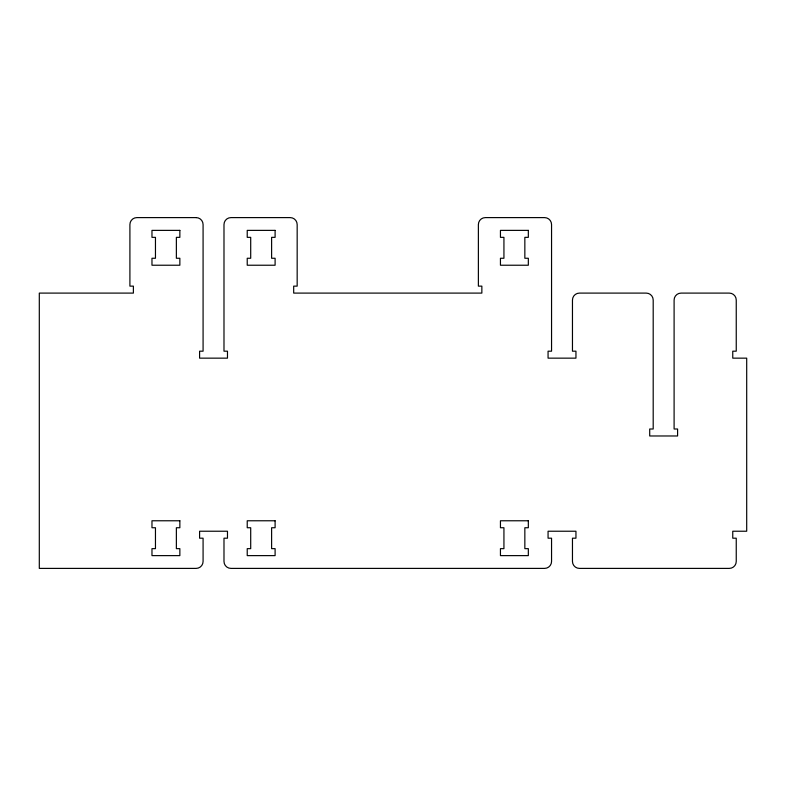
<?xml version="1.0" encoding="UTF-8"?>
<svg xmlns="http://www.w3.org/2000/svg" width="786" height="786" viewBox="0 0 786 786"><rect width="100%" height="100%" fill="white"/><g stroke="black" fill="none" stroke-linecap="round" stroke-linejoin="round"><path stroke-width="1.18" d="M196.117 217.604L136.872 217.604A6.966 6.966 0 0 0 129.906 224.57L129.906 286.133L133.384 286.133L133.384 293.099L39.3 293.099L39.3 568.396L196.117 568.396A6.966 6.966 0 0 0 203.083 561.43L203.083 538.194L199.595 538.194L199.595 531.228L227.478 531.228L227.478 538.194L223.99 538.194L223.99 561.43A6.966 6.966 0 0 0 230.956 568.396L544.59 568.396A6.966 6.966 0 0 0 551.556 561.43L551.556 538.194L548.068 538.194L548.068 531.228L575.951 531.228L575.951 538.194L572.463 538.194L572.463 561.43A6.966 6.966 0 0 0 579.429 568.396L729.28 568.396A6.966 6.966 0 0 0 736.246 561.43L736.246 538.194L732.758 538.194L732.758 531.228L746.7 531.228L746.7 358.151L732.758 358.151L732.758 351.185L736.246 351.185L736.246 300.075A6.966 6.966 0 0 0 729.28 293.099L681.069 293.099A6.966 6.966 0 0 0 674.103 300.075L674.103 429.009L677.591 429.009L677.591 435.975L649.708 435.975L649.708 429.009L653.195 429.009L653.195 300.075A6.966 6.966 0 0 0 646.23 293.099L579.429 293.099A6.966 6.966 0 0 0 572.463 300.075L572.463 351.185L575.951 351.185L575.951 358.151L548.068 358.151L548.068 351.185L551.556 351.185L551.556 224.57A6.966 6.966 0 0 0 544.59 217.604L485.345 217.604A6.966 6.966 0 0 0 478.379 224.57L478.379 286.133L481.857 286.133L481.857 293.099L293.689 293.099L293.689 286.133L297.167 286.133L297.167 224.57A6.966 6.966 0 0 0 290.201 217.604L230.956 217.604A6.966 6.966 0 0 0 223.99 224.57L223.99 351.185L227.478 351.185L227.478 358.151L199.595 358.151L199.595 351.185L203.083 351.185L203.083 224.57A6.966 6.966 0 0 0 196.117 217.604M179.856 230.377L151.973 230.377L151.973 237.352L155.461 237.352L155.461 258.26L151.973 258.26L151.973 265.226L179.856 265.226L179.856 258.26L176.369 258.26L176.369 237.352L179.856 237.352L179.856 230.377M275.1 230.377L247.226 230.377L247.226 237.352L250.705 237.352L250.705 258.26L247.226 258.26L247.226 265.226L275.1 265.226L275.1 258.26L271.612 258.26L271.612 237.352L275.1 237.352L275.1 230.377M528.33 230.377L500.446 230.377L500.446 237.352L503.934 237.352L503.934 258.26L500.446 258.26L500.446 265.226L528.33 265.226L528.33 258.26L524.842 258.26L524.842 237.352L528.33 237.352L528.33 230.377M179.856 520.774L151.973 520.774L151.973 527.74L155.461 527.74L155.461 548.648L151.973 548.648L151.973 555.623L179.856 555.623L179.856 548.648L176.369 548.648L176.369 527.74L179.856 527.74L179.856 520.774M275.1 520.774L247.226 520.774L247.226 527.74L250.705 527.74L250.705 548.648L247.226 548.648L247.226 555.623L275.1 555.623L275.1 548.648L271.612 548.648L271.612 527.74L275.1 527.74L275.1 520.774M528.33 520.774L500.446 520.774L500.446 527.74L503.934 527.74L503.934 548.648L500.446 548.648L500.446 555.623L528.33 555.623L528.33 548.648L524.842 548.648L524.842 527.74L528.33 527.74L528.33 520.774"/></g></svg>
